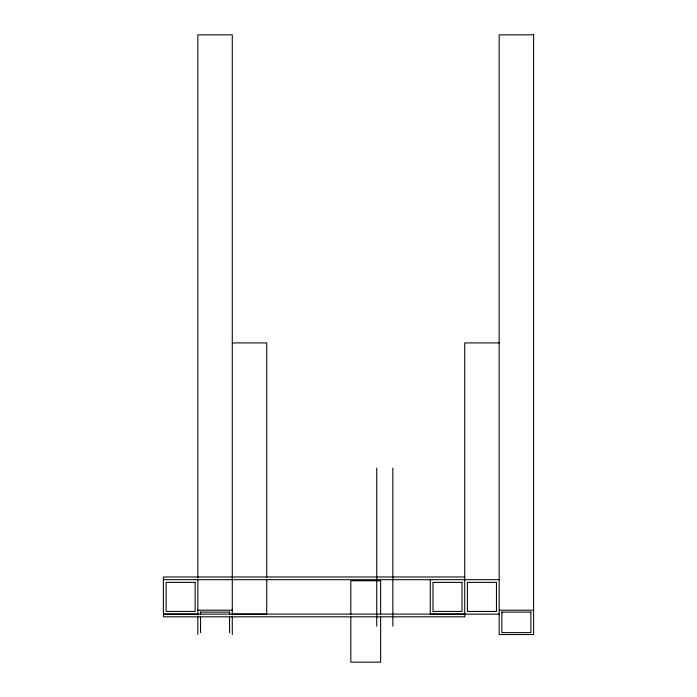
<?xml version="1.0" encoding="UTF-8"?>
<svg xmlns="http://www.w3.org/2000/svg" width="697" height="697" viewBox="0 0 697 697"><rect width="100%" height="100%" fill="white"/><g stroke="black" fill="none" stroke-linecap="round" stroke-linejoin="round"><path stroke-width="1.05" d="M232.284 342.924L266.724 342.924L266.724 577.255M499.157 342.924L464.716 342.924L464.716 614.135M464.716 576.977L163.394 576.977L163.394 614.135L197.843 614.135M163.394 579.686L499.157 579.695M197.843 610.189L232.284 610.189M499.157 610.189L533.606 610.189M200.553 612.105L229.574 612.105M501.875 612.105L530.896 612.105M232.284 614.135L266.724 614.135L266.724 579.425M499.157 614.135L430.276 614.135L430.276 579.695M530.896 611.957L530.896 632.623L501.875 632.623L501.875 611.957M392.847 468.07L392.847 626.115M380.64 614.414L380.64 580.784L350.809 580.784L350.809 614.414M380.64 616.584L380.64 662.15L350.809 662.15L350.809 616.584M376.737 468.07L376.737 626.115M232.284 614.423L232.284 34.85L197.843 34.85L197.843 577.987M232.284 616.052L232.284 634.54M229.574 611.957L229.574 614.266M229.574 616.314L229.574 632.623M200.553 611.957L200.553 614.266M200.553 616.314L200.553 632.623M197.843 579.695L197.843 614.423M197.843 616.052L197.843 634.54M533.606 34.85L499.157 34.85L499.157 634.54L533.606 634.54L533.606 34.85M195.125 582.404L166.104 582.404L166.104 611.426L195.125 611.426L195.125 582.404M462.006 582.404L432.985 582.404L432.985 611.426L462.006 611.426L462.006 582.404M496.447 582.404L467.426 582.404L467.426 611.426L496.447 611.426L496.447 582.404M464.812 614.109L163.49 614.109L163.49 616.819L464.812 616.819L464.812 614.109"/></g></svg>
